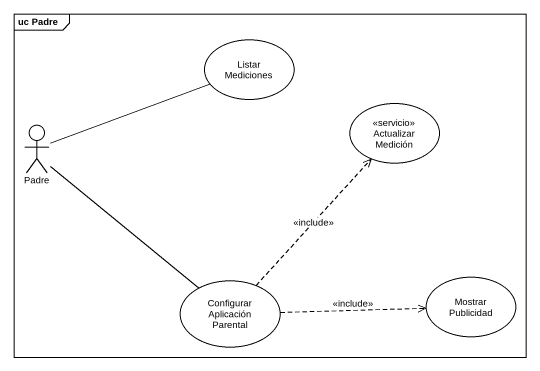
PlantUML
@startuml
mainframe uc Padre
usecase "Listar Mediciones" as Listar_Mediciones
usecase "Actualizar Medición" as Actualizar_Medición <<servicio>>
actor Padre
usecase "Configurar Aplicación Parental" as Configurar_Aplicación
usecase "Mostrar Publicidad" as Mostrar_Publicidad
Padre -right- Listar_Mediciones
Padre -- Configurar_Aplicación
Configurar_Aplicación .up.> Actualizar_Medición : <<include>>
Configurar_Aplicación .right.> Mostrar_Publicidad : <<include>>
@enduml
